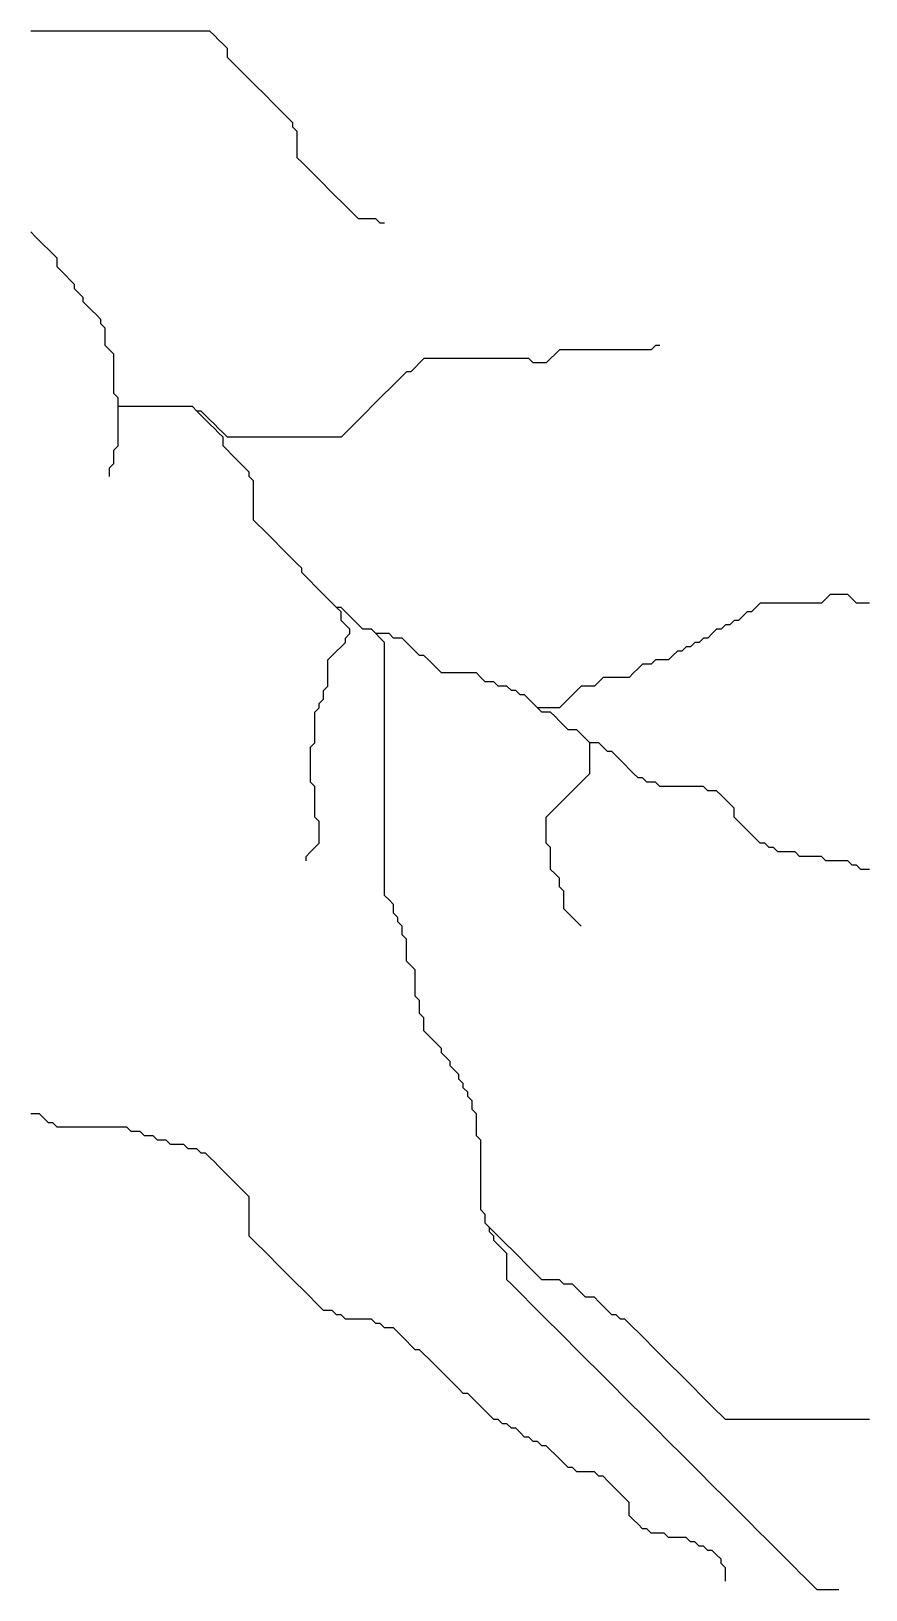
# Model space of a CAD drawing. Header units: metres. Extents: x 837475 to 838479, y 1189012 to 1191015.
# Drawn here: x 837666.1 to 837857.1, y 1190656.9 to 1191013.8 of the extents above; entities that cross this region are included whole.
import ezdxf

# ---------------------------------------------------------------- set-up
doc = ezdxf.new("R2010")
doc.units = ezdxf.units.M
doc.header["$MEASUREMENT"] = 0

msp = doc.modelspace()

# ---------------------------------------------------------------- linework, layer by layer
for points in [[(837747.03, 1190969.83, 1626.01), (837746.03, 1190969.83, 1626), (837745.03, 1190970.83, 1625.98), (837744.03, 1190970.83, 1625.88), (837743.03, 1190970.83, 1625.67), (837742.03, 1190970.83, 1625.44), (837741.03, 1190970.83, 1625.23), (837740.03, 1190971.82, 1624.97), (837739.03, 1190972.82, 1624.72), (837738.04, 1190973.82, 1624.46), (837737.04, 1190974.82, 1624.21), (837736.04, 1190975.82, 1623.95), (837735.04, 1190976.82, 1623.71), (837734.04, 1190977.82, 1623.47), (837733.04, 1190978.82, 1623.23), (837732.04, 1190979.82, 1622.99), (837731.04, 1190980.82, 1622.76), (837730.04, 1190981.82, 1622.53), (837729.04, 1190982.82, 1622.31), (837728.04, 1190983.82, 1622.08), (837727.04, 1190984.82, 1621.92), (837727.04, 1190985.82, 1621.74), (837727.04, 1190986.82, 1621.54), (837727.04, 1190987.82, 1621.35), (837727.04, 1190988.82, 1621.15), (837727.04, 1190989.82, 1620.96), (837727.04, 1190990.82, 1620.77), (837726.04, 1190991.82, 1620.51), (837726.04, 1190992.82, 1620.32), (837725.04, 1190993.82, 1620.07), (837724.04, 1190994.82, 1619.86), (837723.04, 1190995.82, 1619.52), (837722.04, 1190996.82, 1619.16), (837721.04, 1190997.82, 1618.82), (837720.04, 1190998.82, 1618.48), (837719.04, 1190999.82, 1618.15), (837718.04, 1191000.82, 1617.86), (837717.04, 1191001.81, 1617.59), (837716.04, 1191002.81, 1617.32), (837715.04, 1191003.81, 1617.06), (837714.04, 1191004.81, 1616.8), (837713.04, 1191005.81, 1616.55), (837712.04, 1191006.81, 1616.27), (837711.04, 1191007.81, 1616.03), (837711.04, 1191008.81, 1615.91), (837711.04, 1191009.81, 1615.66), (837710.04, 1191010.81, 1615.32), (837709.04, 1191011.81, 1614.99), (837708.05, 1191012.81, 1614.68), (837707.05, 1191013.81, 1614.41), (837706.05, 1191013.81, 1614.26), (837705.05, 1191013.81, 1614.11), (837704.05, 1191013.81, 1613.92), (837703.05, 1191013.81, 1613.73), (837702.05, 1191013.81, 1613.55), (837701.05, 1191013.81, 1613.36), (837700.05, 1191013.81, 1613.17), (837699.05, 1191013.81, 1612.98), (837698.05, 1191013.81, 1612.79), (837697.05, 1191013.81, 1612.6), (837696.05, 1191013.81, 1612.41), (837695.05, 1191013.81, 1612.22), (837694.05, 1191013.81, 1612.03), (837693.05, 1191013.81, 1611.86), (837692.05, 1191013.81, 1611.69), (837691.05, 1191013.81, 1611.53), (837690.05, 1191013.81, 1611.37), (837689.05, 1191013.81, 1611.21), (837688.05, 1191013.81, 1611.05), (837687.05, 1191013.81, 1610.89), (837686.05, 1191013.81, 1610.72), (837685.05, 1191013.81, 1610.56), (837684.05, 1191013.81, 1610.4), (837683.05, 1191013.81, 1610.24), (837682.05, 1191013.81, 1610.08), (837681.05, 1191013.81, 1609.93), (837680.05, 1191013.81, 1609.79), (837679.05, 1191013.81, 1609.65), (837678.06, 1191013.81, 1609.51), (837677.06, 1191013.81, 1609.38), (837676.06, 1191013.81, 1609.24), (837675.06, 1191013.81, 1609.1), (837674.06, 1191013.81, 1608.96), (837673.06, 1191013.81, 1608.83), (837672.06, 1191013.81, 1608.69), (837671.06, 1191013.81, 1608.56), (837670.06, 1191013.81, 1608.42), (837669.06, 1191013.81, 1608.28), (837668.06, 1191013.81, 1608.15), (837667.06, 1191013.81, 1607.99), (837666.06, 1191013.81, 1607.75)], [(837686.05, 1190927.84, 1596.03), (837686.05, 1190928.84, 1596.02), (837686.05, 1190929.84, 1596.02), (837685.05, 1190930.84, 1596.02), (837685.05, 1190931.84, 1596.01), (837685.05, 1190932.84, 1596.01), (837685.05, 1190933.84, 1596.01), (837685.05, 1190934.84, 1596.01), (837685.05, 1190935.84, 1596.01), (837685.05, 1190936.84, 1596.01), (837685.05, 1190937.84, 1596), (837685.05, 1190938.84, 1596), (837685.05, 1190939.84, 1596), (837684.05, 1190940.84, 1595.95), (837683.05, 1190941.83, 1595.52), (837683.05, 1190942.83, 1595.03), (837683.05, 1190943.83, 1594.56), (837683.05, 1190944.83, 1594.19), (837683.05, 1190945.83, 1594.08), (837682.05, 1190946.83, 1594.02), (837682.05, 1190947.83, 1594.02), (837681.05, 1190948.83, 1594.02), (837680.05, 1190949.83, 1594.02), (837679.05, 1190950.83, 1594.01), (837678.06, 1190951.83, 1594.01), (837678.06, 1190952.83, 1594.01), (837677.06, 1190953.83, 1594.01), (837676.06, 1190954.83, 1594), (837676.06, 1190955.83, 1594), (837675.06, 1190956.83, 1594), (837674.06, 1190957.83, 1593.99), (837673.06, 1190958.83, 1593.66), (837672.06, 1190959.83, 1593), (837672.06, 1190960.83, 1592.6), (837672.06, 1190961.83, 1592.26), (837671.06, 1190962.83, 1592.11), (837670.06, 1190963.83, 1592.06), (837669.06, 1190964.83, 1592.04), (837668.06, 1190965.83, 1592.02), (837667.06, 1190966.83, 1592.01), (837666.06, 1190967.83, 1592)], [(837810.01, 1190941.83, 1642.97), (837809.01, 1190941.83, 1642.72), (837808.01, 1190940.84, 1642.37), (837807.01, 1190940.84, 1642.13), (837806.01, 1190940.84, 1641.89), (837805.01, 1190940.84, 1641.66), (837804.01, 1190940.84, 1641.42), (837803.01, 1190940.84, 1641.19), (837802.01, 1190940.84, 1640.95), (837801.01, 1190940.84, 1640.71), (837800.01, 1190940.84, 1640.46), (837799.01, 1190940.84, 1640.22), (837798.01, 1190940.84, 1639.98), (837797.02, 1190940.84, 1639.76), (837796.02, 1190940.84, 1639.55), (837795.02, 1190940.84, 1639.33), (837794.02, 1190940.84, 1639.12), (837793.02, 1190940.84, 1638.91), (837792.02, 1190940.84, 1638.69), (837791.02, 1190940.84, 1638.48), (837790.02, 1190940.84, 1638.26), (837789.02, 1190940.84, 1638.02), (837788.02, 1190940.84, 1637.76), (837787.02, 1190940.84, 1637.51), (837786.02, 1190939.84, 1637.16), (837785.02, 1190938.84, 1636.79), (837784.02, 1190937.84, 1636.43), (837783.02, 1190937.84, 1636.14), (837782.02, 1190937.84, 1635.64), (837781.02, 1190937.84, 1635), (837780.02, 1190938.84, 1634.23), (837779.02, 1190938.84, 1634.03), (837778.02, 1190938.84, 1633.98), (837777.02, 1190938.84, 1633.84), (837776.02, 1190938.84, 1633.61), (837775.02, 1190938.84, 1633.37), (837774.02, 1190938.84, 1633.13), (837773.02, 1190938.84, 1632.89), (837772.02, 1190938.84, 1632.63), (837771.02, 1190938.84, 1632.36), (837770.02, 1190938.84, 1632.08), (837769.02, 1190938.84, 1631.77), (837768.02, 1190938.84, 1631.45), (837767.03, 1190938.84, 1631.13), (837766.03, 1190938.84, 1630.8), (837765.03, 1190938.84, 1630.48), (837764.03, 1190938.84, 1630.16), (837763.03, 1190938.84, 1629.82), (837762.03, 1190938.84, 1629.48), (837761.03, 1190938.84, 1629.14), (837760.03, 1190938.84, 1628.79), (837759.03, 1190938.84, 1628.46), (837758.03, 1190938.84, 1628.12), (837757.03, 1190938.84, 1627.75), (837756.03, 1190938.84, 1627.35), (837755.03, 1190937.84, 1626.79), (837754.03, 1190936.84, 1626.21), (837753.03, 1190935.84, 1625.57), (837752.03, 1190935.84, 1625.08), (837751.03, 1190934.84, 1624.4), (837750.03, 1190933.84, 1623.7), (837749.03, 1190932.84, 1623.01), (837748.03, 1190931.84, 1622.32), (837747.03, 1190930.84, 1621.64), (837746.03, 1190929.84, 1620.96), (837745.03, 1190928.84, 1620.28), (837744.03, 1190927.84, 1619.61), (837743.03, 1190926.84, 1618.93), (837742.03, 1190925.84, 1618.26), (837741.03, 1190924.84, 1617.55), (837740.03, 1190923.84, 1616.83), (837739.03, 1190922.84, 1616.11), (837738.04, 1190921.84, 1615.31), (837737.04, 1190920.84, 1614.46), (837736.04, 1190920.84, 1613.89), (837735.04, 1190920.84, 1613.3), (837734.04, 1190920.84, 1612.71), (837733.04, 1190920.84, 1612.15), (837732.04, 1190920.84, 1611.56), (837731.04, 1190920.84, 1610.96), (837730.04, 1190920.84, 1610.37), (837729.04, 1190920.84, 1609.81), (837728.04, 1190920.84, 1609.22), (837727.04, 1190920.84, 1608.61), (837726.04, 1190920.84, 1608.01), (837725.04, 1190920.84, 1607.43), (837724.04, 1190920.84, 1606.84), (837723.04, 1190920.84, 1606.24), (837722.04, 1190920.84, 1605.66), (837721.04, 1190920.84, 1605.08), (837720.04, 1190920.84, 1604.51), (837719.04, 1190920.84, 1604.11), (837718.04, 1190920.84, 1603.99), (837717.04, 1190920.84, 1603.86), (837716.04, 1190920.84, 1603.65), (837715.04, 1190920.84, 1603.42), (837714.04, 1190920.84, 1603.19), (837713.04, 1190920.84, 1602.96), (837712.04, 1190920.84, 1602.76), (837711.04, 1190920.84, 1602.6), (837710.04, 1190921.84, 1602.38), (837709.04, 1190922.84, 1602.12), (837708.05, 1190923.84, 1601.7), (837707.05, 1190924.84, 1601.16), (837706.05, 1190925.84, 1600.62), (837705.05, 1190926.84, 1600.11), (837704.05, 1190926.84, 1599.86)], [(837684.05, 1190911.85, 1607.91), (837684.05, 1190912.84, 1606.94), (837684.05, 1190913.84, 1606.02), (837685.05, 1190914.84, 1604.67), (837685.05, 1190915.84, 1603.64), (837685.05, 1190916.84, 1602.65), (837685.05, 1190917.84, 1601.69), (837686.05, 1190918.84, 1600.22), (837686.05, 1190919.84, 1599.15), (837686.05, 1190920.84, 1598.27), (837686.05, 1190921.84, 1597.82), (837686.05, 1190922.84, 1597.3), (837686.05, 1190923.84, 1596.78), (837686.05, 1190924.84, 1596.39), (837686.05, 1190925.84, 1596.18), (837686.05, 1190926.84, 1596.07), (837686.05, 1190927.84, 1596.03)], [(837704.05, 1190926.84, 1599.86), (837703.05, 1190927.84, 1599.44), (837702.05, 1190927.84, 1599.1), (837701.05, 1190927.84, 1598.76), (837700.05, 1190927.84, 1598.44), (837699.05, 1190927.84, 1598.2), (837698.05, 1190927.84, 1598.05), (837697.05, 1190927.84, 1598), (837696.05, 1190927.84, 1598), (837695.05, 1190927.84, 1597.97), (837694.05, 1190927.84, 1597.78), (837693.05, 1190927.84, 1597.54), (837692.05, 1190927.84, 1597.29), (837691.05, 1190927.84, 1597.05), (837690.05, 1190927.84, 1596.82), (837689.05, 1190927.84, 1596.6), (837688.05, 1190927.84, 1596.38), (837687.05, 1190927.84, 1596.17), (837686.05, 1190927.84, 1596.03)], [(837736.04, 1190881.86, 1610.15), (837735.04, 1190882.85, 1610.03), (837734.04, 1190883.85, 1610.01), (837733.04, 1190884.85, 1610), (837732.04, 1190885.85, 1610), (837731.04, 1190886.85, 1610), (837730.04, 1190887.85, 1609.87), (837729.04, 1190888.85, 1608.98), (837728.04, 1190889.85, 1608.22), (837728.04, 1190890.85, 1608.14), (837727.04, 1190891.85, 1608.04), (837726.04, 1190892.85, 1608.01), (837725.04, 1190893.85, 1607.99), (837724.04, 1190894.85, 1607.66), (837723.04, 1190895.85, 1606.98), (837722.04, 1190896.85, 1606.36), (837721.04, 1190897.85, 1606.07), (837720.04, 1190898.85, 1606.01), (837719.04, 1190899.85, 1606.01), (837718.04, 1190900.85, 1606.01), (837717.04, 1190901.85, 1606.01), (837717.04, 1190902.85, 1606), (837717.04, 1190903.85, 1606), (837717.04, 1190904.85, 1606), (837717.04, 1190905.85, 1605.98), (837717.04, 1190906.85, 1605.83), (837717.04, 1190907.85, 1605.54), (837717.04, 1190908.85, 1605.23), (837717.04, 1190909.85, 1604.92), (837717.04, 1190910.85, 1604.63), (837716.04, 1190911.85, 1604.3), (837716.04, 1190912.84, 1604.07), (837715.04, 1190913.84, 1603.95), (837714.04, 1190914.84, 1603.74), (837713.04, 1190915.84, 1603.5), (837712.04, 1190916.84, 1603.26), (837711.04, 1190917.84, 1603.03), (837710.04, 1190918.84, 1602.81), (837710.04, 1190919.84, 1602.65), (837710.04, 1190920.84, 1602.5), (837709.04, 1190921.84, 1602.27), (837708.05, 1190922.84, 1602), (837707.05, 1190923.84, 1601.52), (837706.05, 1190924.84, 1600.98), (837705.05, 1190925.84, 1600.43), (837704.05, 1190926.84, 1599.86)], [(837857.99, 1190882.85, 1647.89), (837856.99, 1190882.85, 1647.57), (837856, 1190882.85, 1647.27), (837855, 1190882.85, 1646.99), (837854, 1190883.85, 1646.61), (837853, 1190884.85, 1646.26), (837852, 1190884.85, 1646.06), (837851, 1190884.85, 1646.01), (837850, 1190884.85, 1646), (837849, 1190884.85, 1646), (837848, 1190883.85, 1646), (837847, 1190882.85, 1645.88), (837846, 1190882.85, 1645.62), (837845, 1190882.85, 1645.32), (837844, 1190882.85, 1645.04), (837843, 1190882.85, 1644.76), (837842, 1190882.85, 1644.52), (837841, 1190882.85, 1644.28), (837840, 1190882.85, 1643.98), (837839, 1190882.85, 1643.49), (837838, 1190882.85, 1642.91), (837837, 1190882.85, 1642.31), (837836, 1190882.85, 1641.71), (837835, 1190882.85, 1641.12), (837834, 1190882.85, 1640.56), (837833, 1190882.85, 1640.15), (837832, 1190881.86, 1639.76), (837831, 1190880.86, 1639.07), (837830, 1190880.86, 1638.59), (837829, 1190879.86, 1638.06), (837828, 1190878.86, 1637.63), (837827.01, 1190878.86, 1637.26), (837826.01, 1190877.86, 1636.68), (837825.01, 1190877.86, 1636.31), (837824.01, 1190876.86, 1636.05), (837823.01, 1190876.86, 1636.01), (837822.01, 1190875.86, 1635.91), (837821.01, 1190874.86, 1635.27), (837820.01, 1190874.86, 1634.79), (837819.01, 1190873.86, 1634.2), (837818.01, 1190873.86, 1634.04), (837817.01, 1190872.86, 1633.6), (837816.01, 1190872.86, 1633.07), (837815.01, 1190871.86, 1632.42), (837814.01, 1190871.86, 1632.12), (837813.01, 1190870.86, 1631.96), (837812.01, 1190869.86, 1631.45), (837811.01, 1190869.86, 1630.91), (837810.01, 1190869.86, 1630.4), (837809.01, 1190869.86, 1630.12), (837808.01, 1190868.86, 1630.03), (837807.01, 1190868.86, 1630), (837806.01, 1190868.86, 1630), (837805.01, 1190867.86, 1630), (837804.01, 1190866.86, 1629.99), (837803.01, 1190865.86, 1629.73), (837802.01, 1190865.86, 1629.19), (837801.01, 1190865.86, 1628.64), (837800.01, 1190865.86, 1628.24), (837799.01, 1190865.86, 1628.04), (837798.01, 1190865.86, 1628), (837797.02, 1190865.86, 1628), (837796.02, 1190864.86, 1628), (837795.02, 1190863.86, 1627.88), (837794.02, 1190863.86, 1627.58), (837793.02, 1190863.86, 1627.24), (837792.02, 1190863.86, 1626.89), (837791.02, 1190862.86, 1626.43), (837790.02, 1190861.86, 1625.87), (837789.02, 1190860.86, 1625.19), (837788.02, 1190859.86, 1624.51), (837787.02, 1190858.86, 1623.84), (837786.02, 1190858.86, 1623.42), (837785.02, 1190858.86, 1622.98), (837784.02, 1190858.86, 1622.51), (837783.02, 1190858.86, 1622.1), (837782.02, 1190858.86, 1622.01)], [(837729.04, 1190823.87, 1634.95), (837729.04, 1190824.87, 1634.63), (837730.04, 1190825.87, 1634.17), (837731.04, 1190826.87, 1633.78), (837732.04, 1190827.87, 1633.32), (837732.04, 1190828.87, 1632.92), (837732.04, 1190829.87, 1632.52), (837732.04, 1190830.87, 1632.18), (837732.04, 1190831.87, 1632.04), (837732.04, 1190832.87, 1631.97), (837731.04, 1190833.87, 1631.62), (837731.04, 1190834.87, 1631.17), (837731.04, 1190835.87, 1630.72), (837731.04, 1190836.87, 1630.33), (837731.04, 1190837.87, 1630.09), (837731.04, 1190838.87, 1629.97), (837731.04, 1190839.87, 1629.7), (837731.04, 1190840.87, 1629.26), (837730.04, 1190841.87, 1628.68), (837730.04, 1190842.87, 1628.26), (837730.04, 1190843.87, 1628.07), (837730.04, 1190844.87, 1627.95), (837730.04, 1190845.87, 1627.64), (837730.04, 1190846.87, 1627.11), (837730.04, 1190847.87, 1626.57), (837730.04, 1190848.87, 1626.14), (837730.04, 1190849.87, 1625.98), (837731.04, 1190850.87, 1625.69), (837731.04, 1190851.87, 1625.23), (837731.04, 1190852.86, 1624.75), (837731.04, 1190853.86, 1624.33), (837731.04, 1190854.86, 1624.08), (837731.04, 1190855.86, 1623.95), (837731.04, 1190856.86, 1623.64), (837731.04, 1190857.86, 1623.2), (837732.04, 1190858.86, 1622.57), (837732.04, 1190859.86, 1622.19), (837733.04, 1190860.86, 1621.89), (837733.04, 1190861.86, 1621.43), (837733.04, 1190862.86, 1620.9), (837734.04, 1190863.86, 1620.26), (837734.04, 1190864.86, 1620.06), (837734.04, 1190865.86, 1619.83), (837734.04, 1190866.86, 1619.13), (837734.04, 1190867.86, 1618.37), (837734.04, 1190868.86, 1617.78), (837734.04, 1190869.86, 1617.41), (837735.04, 1190870.86, 1616.82), (837736.04, 1190871.86, 1616.22), (837737.04, 1190872.86, 1615.27), (837738.04, 1190873.86, 1614.13), (837738.04, 1190874.86, 1613.34), (837739.03, 1190875.86, 1612.31), (837739.03, 1190876.86, 1612.03), (837738.04, 1190877.86, 1611.98), (837737.04, 1190878.86, 1611.59), (837737.04, 1190879.86, 1611.12), (837737.04, 1190880.86, 1610.66), (837736.04, 1190881.86, 1610.15)], [(837745.03, 1190875.86, 1612.44), (837744.03, 1190876.86, 1612.08), (837743.03, 1190876.86, 1612.02), (837742.03, 1190876.86, 1612), (837741.03, 1190877.86, 1612), (837740.03, 1190878.86, 1611.99), (837739.03, 1190879.86, 1611.67), (837738.04, 1190880.86, 1610.97), (837737.04, 1190881.86, 1610.42), (837736.04, 1190881.86, 1610.15)], [(837771.02, 1190739.9, 1658.28), (837770.02, 1190740.9, 1657.99), (837770.02, 1190741.9, 1657.79), (837770.02, 1190742.9, 1657.59), (837769.02, 1190743.9, 1657.33), (837769.02, 1190744.9, 1657.11), (837769.02, 1190745.9, 1656.89), (837769.02, 1190746.9, 1656.68), (837769.02, 1190747.9, 1656.5), (837769.02, 1190748.9, 1656.3), (837769.02, 1190749.9, 1656.06), (837769.02, 1190750.9, 1655.81), (837769.02, 1190751.9, 1655.56), (837769.02, 1190752.9, 1655.31), (837769.02, 1190753.9, 1655.07), (837769.02, 1190754.9, 1654.83), (837769.02, 1190755.9, 1654.59), (837769.02, 1190756.9, 1654.36), (837769.02, 1190757.9, 1654.14), (837769.02, 1190758.9, 1654.02), (837769.02, 1190759.9, 1653.99), (837768.02, 1190760.9, 1653.84), (837768.02, 1190761.9, 1653.59), (837768.02, 1190762.9, 1653.31), (837768.02, 1190763.89, 1653.04), (837768.02, 1190764.89, 1652.77), (837768.02, 1190765.89, 1652.5), (837767.03, 1190766.89, 1652.17), (837767.03, 1190767.89, 1651.93), (837767.03, 1190768.89, 1651.71), (837766.03, 1190769.89, 1651.33), (837766.03, 1190770.89, 1651.07), (837765.03, 1190771.89, 1650.73), (837765.03, 1190772.89, 1650.44), (837764.03, 1190773.89, 1650.08), (837764.03, 1190774.89, 1649.83), (837763.03, 1190775.89, 1649.5), (837762.03, 1190776.89, 1649.17), (837762.03, 1190777.89, 1648.94), (837761.03, 1190778.89, 1648.61), (837760.03, 1190779.89, 1648.29), (837760.03, 1190780.89, 1648.08), (837759.03, 1190781.89, 1647.94), (837758.03, 1190782.89, 1647.56), (837757.03, 1190783.89, 1647.11), (837756.03, 1190784.89, 1646.72), (837756.03, 1190785.89, 1646.43), (837756.03, 1190786.89, 1646.15), (837756.03, 1190787.89, 1645.91), (837755.03, 1190788.89, 1645.55), (837755.03, 1190789.89, 1645.28), (837755.03, 1190790.89, 1645.02), (837755.03, 1190791.89, 1644.78), (837754.03, 1190792.89, 1644.41), (837754.03, 1190793.88, 1644.1), (837754.03, 1190794.88, 1643.71), (837754.03, 1190795.88, 1643.24), (837754.03, 1190796.88, 1642.76), (837754.03, 1190797.88, 1642.33), (837754.03, 1190798.88, 1642.05), (837753.03, 1190799.88, 1641.75), (837752.03, 1190800.88, 1641.38), (837752.03, 1190801.88, 1641.13), (837752.03, 1190802.88, 1640.9), (837752.03, 1190803.88, 1640.66), (837752.03, 1190804.88, 1640.41), (837752.03, 1190805.88, 1640.17), (837751.03, 1190806.88, 1639.83), (837751.03, 1190807.88, 1639.58), (837751.03, 1190808.88, 1639.33), (837750.03, 1190809.88, 1638.97), (837750.03, 1190810.88, 1638.72), (837749.03, 1190811.88, 1638.37), (837749.03, 1190812.88, 1638.14), (837749.03, 1190813.88, 1638.04), (837748.03, 1190814.88, 1637.99), (837747.03, 1190815.88, 1637.86), (837747.03, 1190816.88, 1637.66), (837747.03, 1190817.88, 1637.45), (837747.03, 1190818.88, 1637.24), (837747.03, 1190819.88, 1637.03), (837747.03, 1190820.88, 1636.82), (837747.03, 1190821.88, 1636.6), (837747.03, 1190822.88, 1636.39), (837747.03, 1190823.87, 1636.17), (837747.03, 1190824.87, 1635.94), (837747.03, 1190825.87, 1635.71), (837747.03, 1190826.87, 1635.47), (837747.03, 1190827.87, 1635.24), (837747.03, 1190828.87, 1635), (837747.03, 1190829.87, 1634.79), (837747.03, 1190830.87, 1634.58), (837747.03, 1190831.87, 1634.37), (837747.03, 1190832.87, 1634.17), (837747.03, 1190833.87, 1633.95), (837747.03, 1190834.87, 1633.72), (837747.03, 1190835.87, 1633.47), (837747.03, 1190836.87, 1633.23), (837747.03, 1190837.87, 1632.99), (837747.03, 1190838.87, 1632.75), (837747.03, 1190839.87, 1632.51), (837747.03, 1190840.87, 1632.28), (837747.03, 1190841.87, 1631.99), (837747.03, 1190842.87, 1631.48), (837747.03, 1190843.87, 1630.91), (837747.03, 1190844.87, 1630.35), (837747.03, 1190845.87, 1629.82), (837747.03, 1190846.87, 1629.33), (837747.03, 1190847.87, 1628.84), (837747.03, 1190848.87, 1628.35), (837747.03, 1190849.87, 1627.86), (837747.03, 1190850.87, 1627.38), (837747.03, 1190851.87, 1626.89), (837747.03, 1190852.86, 1626.4), (837747.03, 1190853.86, 1625.92), (837747.03, 1190854.86, 1625.47), (837747.03, 1190855.86, 1625.02), (837747.03, 1190856.86, 1624.56), (837747.03, 1190857.86, 1624.08), (837747.03, 1190858.86, 1623.59), (837747.03, 1190859.86, 1623.08), (837747.03, 1190860.86, 1622.57), (837747.03, 1190861.86, 1622.05), (837747.03, 1190862.86, 1621.52), (837747.03, 1190863.86, 1620.98), (837747.03, 1190864.86, 1620.44), (837747.03, 1190865.86, 1619.89), (837747.03, 1190866.86, 1619.28), (837747.03, 1190867.86, 1618.66), (837747.03, 1190868.86, 1618.01), (837747.03, 1190869.86, 1617.22), (837747.03, 1190870.86, 1616.41), (837747.03, 1190871.86, 1615.59), (837747.03, 1190872.86, 1614.74), (837747.03, 1190873.86, 1613.95), (837746.03, 1190874.86, 1613.15), (837745.03, 1190875.86, 1612.44)], [(837782.02, 1190858.86, 1622.01), (837781.02, 1190859.86, 1622), (837780.02, 1190860.86, 1621.78), (837779.02, 1190861.86, 1620.97), (837778.02, 1190861.86, 1620.45), (837777.02, 1190862.86, 1620.23), (837776.02, 1190862.86, 1620.14), (837775.02, 1190863.86, 1620.11), (837774.02, 1190863.86, 1620.11), (837773.02, 1190863.86, 1620.1), (837772.02, 1190864.86, 1620.07), (837771.02, 1190864.86, 1620.01), (837770.02, 1190864.86, 1620), (837769.02, 1190865.86, 1620), (837768.02, 1190866.86, 1619.81), (837767.03, 1190866.86, 1619.53), (837766.03, 1190866.86, 1619.24), (837765.03, 1190866.86, 1618.98), (837764.03, 1190866.86, 1618.73), (837763.03, 1190866.86, 1618.49), (837762.03, 1190866.86, 1618.25), (837761.03, 1190866.86, 1618.06), (837760.03, 1190866.86, 1618), (837759.03, 1190867.86, 1617.99), (837758.03, 1190868.86, 1617.61), (837757.03, 1190869.86, 1616.87), (837756.03, 1190870.86, 1616.29), (837755.03, 1190870.86, 1616.09), (837754.03, 1190871.86, 1616), (837753.03, 1190872.86, 1615.93), (837752.03, 1190873.86, 1615.41), (837751.03, 1190874.86, 1614.74), (837750.03, 1190874.86, 1614.34), (837749.03, 1190874.86, 1614.07), (837748.03, 1190875.86, 1613.65), (837747.03, 1190875.86, 1613.19), (837746.03, 1190875.86, 1612.76), (837745.03, 1190875.86, 1612.44)], [(837794.02, 1190850.87, 1624.41), (837793.02, 1190851.87, 1624.09), (837792.02, 1190852.86, 1624.02), (837791.02, 1190853.86, 1624.01), (837790.02, 1190853.86, 1624), (837789.02, 1190853.86, 1624), (837788.02, 1190854.86, 1624), (837787.02, 1190855.86, 1623.99), (837786.02, 1190856.86, 1623.61), (837785.02, 1190857.86, 1622.85), (837784.02, 1190857.86, 1622.43), (837783.02, 1190857.86, 1622.15), (837782.02, 1190858.86, 1622.01)], [(837792.02, 1190808.88, 1645.21), (837791.02, 1190809.88, 1644.88), (837790.02, 1190810.88, 1644.56), (837789.02, 1190811.88, 1644.22), (837788.02, 1190812.88, 1643.87), (837788.02, 1190813.88, 1643.62), (837788.02, 1190814.88, 1643.36), (837788.02, 1190815.88, 1643.1), (837788.02, 1190816.88, 1642.84), (837787.02, 1190817.88, 1642.47), (837787.02, 1190818.88, 1642.22), (837787.02, 1190819.88, 1642.03), (837786.02, 1190820.88, 1641.81), (837785.02, 1190821.88, 1641.56), (837785.02, 1190822.88, 1641.39), (837785.02, 1190823.87, 1641.22), (837785.02, 1190824.87, 1641.05), (837785.02, 1190825.87, 1640.88), (837785.02, 1190826.87, 1640.71), (837784.02, 1190827.87, 1640.47), (837784.02, 1190828.87, 1640.3), (837784.02, 1190829.87, 1640.1), (837784.02, 1190830.87, 1639.83), (837784.02, 1190831.87, 1639.44), (837784.02, 1190832.87, 1639.05), (837784.02, 1190833.87, 1638.67), (837785.02, 1190834.87, 1638.1), (837786.02, 1190835.87, 1637.21), (837787.02, 1190836.87, 1636.23), (837788.02, 1190837.87, 1635.2), (837789.02, 1190838.87, 1634.16), (837790.02, 1190839.87, 1633.11), (837791.02, 1190840.87, 1632.07), (837792.02, 1190841.87, 1631.01), (837793.02, 1190842.87, 1629.96), (837794.02, 1190843.87, 1628.9), (837794.02, 1190844.87, 1628.19), (837794.02, 1190845.87, 1627.49), (837794.02, 1190846.87, 1626.79), (837794.02, 1190847.87, 1626.09), (837794.02, 1190848.87, 1625.44), (837794.02, 1190849.87, 1624.85), (837794.02, 1190850.87, 1624.41)], [(837857.99, 1190821.88, 1648.44), (837856.99, 1190821.88, 1648.09), (837856, 1190821.88, 1647.73), (837855, 1190822.88, 1646.91), (837854, 1190822.88, 1646.32), (837853, 1190823.87, 1645.91), (837852, 1190823.87, 1645.4), (837851, 1190823.87, 1644.85), (837850, 1190823.87, 1644.32), (837849, 1190823.87, 1643.86), (837848, 1190823.87, 1643.34), (837847, 1190824.87, 1642.59), (837846, 1190824.87, 1641.9), (837845, 1190824.87, 1641.22), (837844, 1190824.87, 1640.58), (837843, 1190824.87, 1640.16), (837842, 1190824.87, 1640.04), (837841, 1190825.87, 1639.95), (837840, 1190825.87, 1639.63), (837839, 1190825.87, 1639.06), (837838, 1190825.87, 1638.49), (837837, 1190825.87, 1638.15), (837836, 1190826.87, 1637.77), (837835, 1190826.87, 1637.35), (837834, 1190827.87, 1636.65), (837833, 1190827.87, 1636.25), (837832, 1190828.87, 1636.05), (837831, 1190829.87, 1636.01), (837830, 1190830.87, 1636.01), (837829, 1190831.87, 1636.01), (837828, 1190832.87, 1636.01), (837827.01, 1190833.87, 1636), (837827.01, 1190834.87, 1636), (837827.01, 1190835.87, 1636), (837826.01, 1190836.87, 1635.99), (837825.01, 1190837.87, 1635.65), (837824.01, 1190838.87, 1634.94), (837823.01, 1190839.87, 1634.39), (837822.01, 1190839.87, 1634.1), (837821.01, 1190839.87, 1634.01), (837820.01, 1190840.87, 1633.76), (837819.01, 1190840.87, 1633.17), (837818.01, 1190840.87, 1632.59), (837817.01, 1190840.87, 1632.24), (837816.01, 1190840.87, 1632.14), (837815.01, 1190840.87, 1632.12), (837814.01, 1190840.87, 1632.11), (837813.01, 1190840.87, 1632.1), (837812.01, 1190840.87, 1632.08), (837811.01, 1190840.87, 1632.04), (837810.01, 1190840.87, 1632.01), (837809.01, 1190841.87, 1631.92), (837808.01, 1190841.87, 1631.63), (837807.01, 1190841.87, 1631.27), (837806.01, 1190842.87, 1630.77), (837805.01, 1190842.87, 1630.4), (837804.01, 1190843.87, 1629.75), (837803.01, 1190844.87, 1628.88), (837802.01, 1190845.87, 1627.98), (837801.01, 1190846.87, 1627.09), (837800.01, 1190847.87, 1626.29), (837799.01, 1190848.87, 1626.01), (837798.01, 1190848.87, 1626), (837797.02, 1190849.87, 1625.93), (837796.02, 1190850.87, 1625.37), (837795.02, 1190850.87, 1624.83), (837794.02, 1190850.87, 1624.41)], [(837825.01, 1190658.93, 1683.51), (837825.01, 1190659.93, 1682.38), (837825.01, 1190660.93, 1681.22), (837825.01, 1190661.93, 1680.55), (837824.01, 1190662.93, 1679.63), (837824.01, 1190663.93, 1678.84), (837823.01, 1190664.93, 1678.2), (837822.01, 1190665.93, 1678.2), (837821.01, 1190665.93, 1678.11), (837820.01, 1190666.93, 1678.08), (837819.01, 1190666.93, 1677.81), (837818.01, 1190667.93, 1676.93), (837817.01, 1190667.93, 1676.93), (837816.01, 1190668.93, 1676.93), (837815.01, 1190668.93, 1676.93), (837814.01, 1190668.93, 1676.92), (837813.01, 1190668.93, 1676.92), (837812.01, 1190668.93, 1676.92), (837811.01, 1190669.93, 1676.9), (837810.01, 1190669.93, 1676.76), (837809.01, 1190669.93, 1676.75), (837808.01, 1190669.93, 1676.75), (837807.01, 1190670.93, 1676.39), (837806.01, 1190670.93, 1676.17), (837805.01, 1190671.93, 1676.01), (837804.01, 1190672.93, 1675.96), (837803.01, 1190673.93, 1675.56), (837803.01, 1190674.92, 1675.18), (837803.01, 1190675.92, 1674.8), (837803.01, 1190676.92, 1674.44), (837802.01, 1190677.92, 1674.07), (837801.01, 1190678.92, 1673.94), (837800.01, 1190679.92, 1673.2), (837799.01, 1190680.92, 1672.45), (837798.01, 1190681.92, 1672.16), (837797.02, 1190682.92, 1672.09), (837796.02, 1190682.92, 1672.02), (837795.02, 1190683.92, 1671.97), (837794.02, 1190683.92, 1671.78), (837793.02, 1190683.92, 1671.45), (837792.02, 1190683.92, 1671.1), (837791.02, 1190683.92, 1670.78), (837790.02, 1190684.92, 1670.33), (837789.02, 1190684.92, 1670.1), (837788.02, 1190685.92, 1670), (837787.02, 1190686.92, 1669.99), (837786.02, 1190687.92, 1669.67), (837785.02, 1190688.92, 1669.05), (837784.02, 1190689.92, 1668.48), (837783.02, 1190689.92, 1668.2), (837782.02, 1190690.92, 1667.84), (837781.02, 1190690.92, 1667.57), (837780.02, 1190691.92, 1667.21), (837779.02, 1190691.92, 1666.94), (837778.02, 1190692.92, 1666.57), (837777.02, 1190693.92, 1666.18), (837776.02, 1190693.92, 1665.86), (837775.02, 1190694.92, 1665.42), (837774.02, 1190694.92, 1665.1), (837773.02, 1190695.92, 1664.65), (837772.02, 1190695.92, 1664.35), (837771.02, 1190696.92, 1664.05), (837770.02, 1190697.92, 1663.99), (837769.02, 1190698.92, 1663.7), (837768.02, 1190699.92, 1663.18), (837767.03, 1190700.92, 1662.69), (837766.03, 1190701.92, 1662.27), (837765.03, 1190701.92, 1662.06), (837764.03, 1190702.92, 1662), (837763.03, 1190703.92, 1661.99), (837762.03, 1190704.91, 1661.85), (837761.03, 1190705.91, 1661.6), (837760.03, 1190706.91, 1661.34), (837759.03, 1190707.91, 1661.08), (837758.03, 1190708.91, 1660.82), (837757.03, 1190709.91, 1660.57), (837756.03, 1190710.91, 1660.32), (837755.03, 1190711.91, 1660.1), (837754.03, 1190711.91, 1660.01), (837753.03, 1190712.91, 1659.88), (837752.03, 1190713.91, 1659.68), (837751.03, 1190714.91, 1659.47), (837750.03, 1190715.91, 1659.27), (837749.03, 1190716.91, 1659.07), (837748.03, 1190716.91, 1658.93), (837747.03, 1190716.91, 1658.8), (837746.03, 1190717.91, 1658.6), (837745.03, 1190717.91, 1658.46), (837744.03, 1190718.91, 1658.27), (837743.03, 1190718.91, 1658.13), (837742.03, 1190718.91, 1658.03), (837741.03, 1190718.91, 1657.97), (837740.03, 1190718.91, 1657.81), (837739.03, 1190718.91, 1657.61), (837738.04, 1190718.91, 1657.41), (837737.04, 1190719.91, 1657.12), (837736.04, 1190719.91, 1656.92), (837735.04, 1190720.91, 1656.63), (837734.04, 1190720.91, 1656.42), (837733.04, 1190720.91, 1656.22), (837732.04, 1190721.91, 1655.9), (837731.04, 1190722.91, 1655.58), (837730.04, 1190723.91, 1655.25), (837729.04, 1190724.91, 1654.91), (837728.04, 1190725.91, 1654.58), (837727.04, 1190726.91, 1654.23), (837726.04, 1190727.91, 1653.75), (837725.04, 1190728.91, 1653.13), (837724.04, 1190729.91, 1652.5), (837723.04, 1190730.91, 1651.9), (837722.04, 1190731.91, 1651.34), (837721.04, 1190732.91, 1650.8), (837720.04, 1190733.91, 1650.25), (837719.04, 1190734.9, 1649.71), (837718.04, 1190735.9, 1649.19), (837717.04, 1190736.9, 1648.67), (837716.04, 1190737.9, 1648.21), (837716.04, 1190738.9, 1648.05), (837716.04, 1190739.9, 1648), (837716.04, 1190740.9, 1647.96), (837716.04, 1190741.9, 1647.74), (837716.04, 1190742.9, 1647.42), (837716.04, 1190743.9, 1647.09), (837716.04, 1190744.9, 1646.76), (837716.04, 1190745.9, 1646.44), (837716.04, 1190746.9, 1646.17), (837715.04, 1190747.9, 1645.92), (837714.04, 1190748.9, 1645.32), (837713.04, 1190749.9, 1644.67), (837712.04, 1190750.9, 1644.21), (837711.04, 1190751.9, 1643.95), (837710.04, 1190752.9, 1643.25), (837709.04, 1190753.9, 1642.4), (837708.05, 1190754.9, 1641.96), (837707.05, 1190755.9, 1640.9), (837706.05, 1190756.9, 1640.13), (837705.05, 1190756.9, 1639.83), (837704.05, 1190757.9, 1638.94), (837703.05, 1190757.9, 1638.3), (837702.05, 1190757.9, 1638.09), (837701.05, 1190758.9, 1638.03), (837700.05, 1190758.9, 1637.82), (837699.05, 1190758.9, 1637.05), (837698.05, 1190758.9, 1636.56), (837697.05, 1190759.9, 1636.27), (837696.05, 1190759.9, 1636.15), (837695.05, 1190759.9, 1636.09), (837694.05, 1190760.9, 1635.8), (837693.05, 1190760.9, 1635.18), (837692.05, 1190760.9, 1634.8), (837691.05, 1190761.9, 1634.37), (837690.05, 1190761.9, 1634.22), (837689.05, 1190761.9, 1634.15), (837688.05, 1190762.9, 1634.01), (837687.05, 1190762.9, 1633.75), (837686.05, 1190762.9, 1633.04), (837685.05, 1190762.9, 1632.43), (837684.05, 1190762.9, 1632.17), (837683.05, 1190762.9, 1631.9), (837682.05, 1190762.9, 1631.29), (837681.05, 1190762.9, 1630.75), (837680.05, 1190762.9, 1630.57), (837679.05, 1190762.9, 1630.5), (837678.06, 1190762.9, 1630.43), (837677.06, 1190762.9, 1630.29), (837676.06, 1190762.9, 1630.21), (837675.06, 1190762.9, 1630.14), (837674.06, 1190762.9, 1630.06), (837673.06, 1190762.9, 1630.03), (837672.06, 1190762.9, 1630.02), (837671.06, 1190763.89, 1630.01), (837670.06, 1190763.89, 1630), (837669.06, 1190764.89, 1629.98), (837668.06, 1190765.89, 1629.74), (837667.06, 1190765.89, 1629.35), (837666.06, 1190765.89, 1628.92)], [(837851, 1190656.93, 1690.09), (837850, 1190656.93, 1690.01), (837849, 1190656.93, 1689.97), (837848, 1190656.93, 1689.8), (837847, 1190656.93, 1689.58), (837846, 1190656.93, 1689.38), (837845, 1190657.93, 1689.09), (837844, 1190658.93, 1688.8), (837843, 1190659.93, 1688.52), (837842, 1190660.93, 1688.22), (837841, 1190661.93, 1687.68), (837840, 1190662.93, 1686.71), (837839, 1190663.93, 1686.05), (837838, 1190664.93, 1685.81), (837837, 1190665.93, 1685.51), (837836, 1190666.93, 1685.2), (837835, 1190667.93, 1684.9), (837834, 1190668.93, 1684.6), (837833, 1190669.93, 1684.29), (837832, 1190670.93, 1683.97), (837831, 1190671.93, 1683.58), (837830, 1190672.93, 1683.18), (837829, 1190673.93, 1682.76), (837828, 1190674.92, 1682.35), (837827.01, 1190675.92, 1681.92), (837826.01, 1190676.92, 1681.44), (837825.01, 1190677.92, 1680.97), (837824.01, 1190678.92, 1680.49), (837823.01, 1190679.92, 1680.02), (837822.01, 1190680.92, 1679.57), (837821.01, 1190681.92, 1679.12), (837820.01, 1190682.92, 1678.68), (837819.01, 1190683.92, 1678.24), (837818.01, 1190684.92, 1677.8), (837817.01, 1190685.92, 1677.36), (837816.01, 1190686.92, 1676.92), (837815.01, 1190687.92, 1676.48), (837814.01, 1190688.92, 1676.04), (837813.01, 1190689.92, 1675.6), (837812.01, 1190690.92, 1675.16), (837811.01, 1190691.92, 1674.72), (837810.01, 1190692.92, 1674.28), (837809.01, 1190693.92, 1673.84), (837808.01, 1190694.92, 1673.39), (837807.01, 1190695.92, 1672.94), (837806.01, 1190696.92, 1672.5), (837805.01, 1190697.92, 1672.06), (837804.01, 1190698.92, 1671.62), (837803.01, 1190699.92, 1671.18), (837802.01, 1190700.92, 1670.74), (837801.01, 1190701.92, 1670.3), (837800.01, 1190702.92, 1669.88), (837799.01, 1190703.92, 1669.5), (837798.01, 1190704.91, 1669.12), (837797.02, 1190705.91, 1668.75), (837796.02, 1190706.91, 1668.37), (837795.02, 1190707.91, 1668), (837794.02, 1190708.91, 1667.62), (837793.02, 1190709.91, 1667.25), (837792.02, 1190710.91, 1666.88), (837791.02, 1190711.91, 1666.5), (837790.02, 1190712.91, 1666.13), (837789.02, 1190713.91, 1665.77), (837788.02, 1190714.91, 1665.42), (837787.02, 1190715.91, 1665.08), (837786.02, 1190716.91, 1664.73), (837785.02, 1190717.91, 1664.39), (837784.02, 1190718.91, 1664.05), (837783.02, 1190719.91, 1663.72), (837782.02, 1190720.91, 1663.41), (837781.02, 1190721.91, 1663.11), (837780.02, 1190722.91, 1662.81), (837779.02, 1190723.91, 1662.52), (837778.02, 1190724.91, 1662.24), (837777.02, 1190725.91, 1661.94), (837776.02, 1190726.91, 1661.62), (837775.02, 1190727.91, 1661.29), (837775.02, 1190728.91, 1661.07), (837775.02, 1190729.91, 1660.85), (837775.02, 1190730.91, 1660.63), (837775.02, 1190731.91, 1660.41), (837775.02, 1190732.91, 1660.19), (837775.02, 1190733.91, 1659.98), (837774.02, 1190734.9, 1659.67), (837773.02, 1190735.9, 1659.35), (837772.02, 1190736.9, 1659.04), (837772.02, 1190737.9, 1658.81), (837771.02, 1190738.9, 1658.5), (837771.02, 1190739.9, 1658.28)], [(837857.99, 1190695.92, 1689.45), (837856.99, 1190695.92, 1689.06), (837856, 1190695.92, 1688.67), (837855, 1190695.92, 1688.28), (837854, 1190695.92, 1687.9), (837853, 1190695.92, 1687.54), (837852, 1190695.92, 1687.17), (837851, 1190695.92, 1686.81), (837850, 1190695.92, 1686.44), (837849, 1190695.92, 1686.07), (837848, 1190695.92, 1685.7), (837847, 1190695.92, 1685.34), (837846, 1190695.92, 1684.98), (837845, 1190695.92, 1684.61), (837844, 1190695.92, 1684.24), (837843, 1190695.92, 1683.87), (837842, 1190695.92, 1683.51), (837841, 1190695.92, 1683.15), (837840, 1190695.92, 1682.79), (837839, 1190695.92, 1682.43), (837838, 1190695.92, 1682.07), (837837, 1190695.92, 1681.71), (837836, 1190695.92, 1681.35), (837835, 1190695.92, 1680.99), (837834, 1190695.92, 1680.63), (837833, 1190695.92, 1680.27), (837832, 1190695.92, 1679.91), (837831, 1190695.92, 1679.55), (837830, 1190695.92, 1679.2), (837829, 1190695.92, 1678.85), (837828, 1190695.92, 1678.51), (837827.01, 1190695.92, 1678.17), (837826.01, 1190695.92, 1677.83), (837825.01, 1190695.92, 1677.5), (837824.01, 1190696.92, 1677.04), (837823.01, 1190697.92, 1676.57), (837822.01, 1190698.92, 1676.1), (837821.01, 1190699.92, 1675.63), (837820.01, 1190700.92, 1675.14), (837819.01, 1190701.92, 1674.65), (837818.01, 1190702.92, 1674.14), (837817.01, 1190703.92, 1673.67), (837816.01, 1190704.91, 1673.21), (837815.01, 1190705.91, 1672.74), (837814.01, 1190706.91, 1672.28), (837813.01, 1190707.91, 1671.83), (837812.01, 1190708.91, 1671.38), (837811.01, 1190709.91, 1670.94), (837810.01, 1190710.91, 1670.49), (837809.01, 1190711.91, 1670.03), (837808.01, 1190712.91, 1669.52), (837807.01, 1190713.91, 1668.99), (837806.01, 1190714.91, 1668.5), (837805.01, 1190715.91, 1668.02), (837804.01, 1190716.91, 1667.55), (837803.01, 1190717.91, 1667.1), (837802.01, 1190718.91, 1666.71), (837801.01, 1190718.91, 1666.45), (837800.01, 1190719.91, 1666.12), (837799.01, 1190719.91, 1666.02), (837798.01, 1190720.91, 1665.86), (837797.02, 1190721.91, 1665.45), (837796.02, 1190722.91, 1665.01), (837795.02, 1190723.91, 1664.57), (837794.02, 1190723.91, 1664.3), (837793.02, 1190723.91, 1664.06), (837792.02, 1190724.91, 1663.8), (837791.02, 1190725.91, 1663.5), (837790.02, 1190726.91, 1663.23), (837789.02, 1190726.91, 1663.04), (837788.02, 1190726.91, 1662.86), (837787.02, 1190727.91, 1662.6), (837786.02, 1190727.91, 1662.41), (837785.02, 1190727.91, 1662.23), (837784.02, 1190727.91, 1662.07), (837783.02, 1190727.91, 1662.01), (837782.02, 1190728.91, 1661.97), (837781.02, 1190729.91, 1661.73), (837780.02, 1190730.91, 1661.36), (837779.02, 1190731.91, 1660.98), (837778.02, 1190732.91, 1660.61), (837777.02, 1190733.91, 1660.25), (837776.02, 1190734.9, 1659.96), (837775.02, 1190735.9, 1659.64), (837774.02, 1190736.9, 1659.29), (837773.02, 1190737.9, 1658.95), (837772.02, 1190738.9, 1658.62), (837771.02, 1190739.9, 1658.28)]]:
    msp.add_polyline3d(points)

doc.saveas('drawing.dxf')
